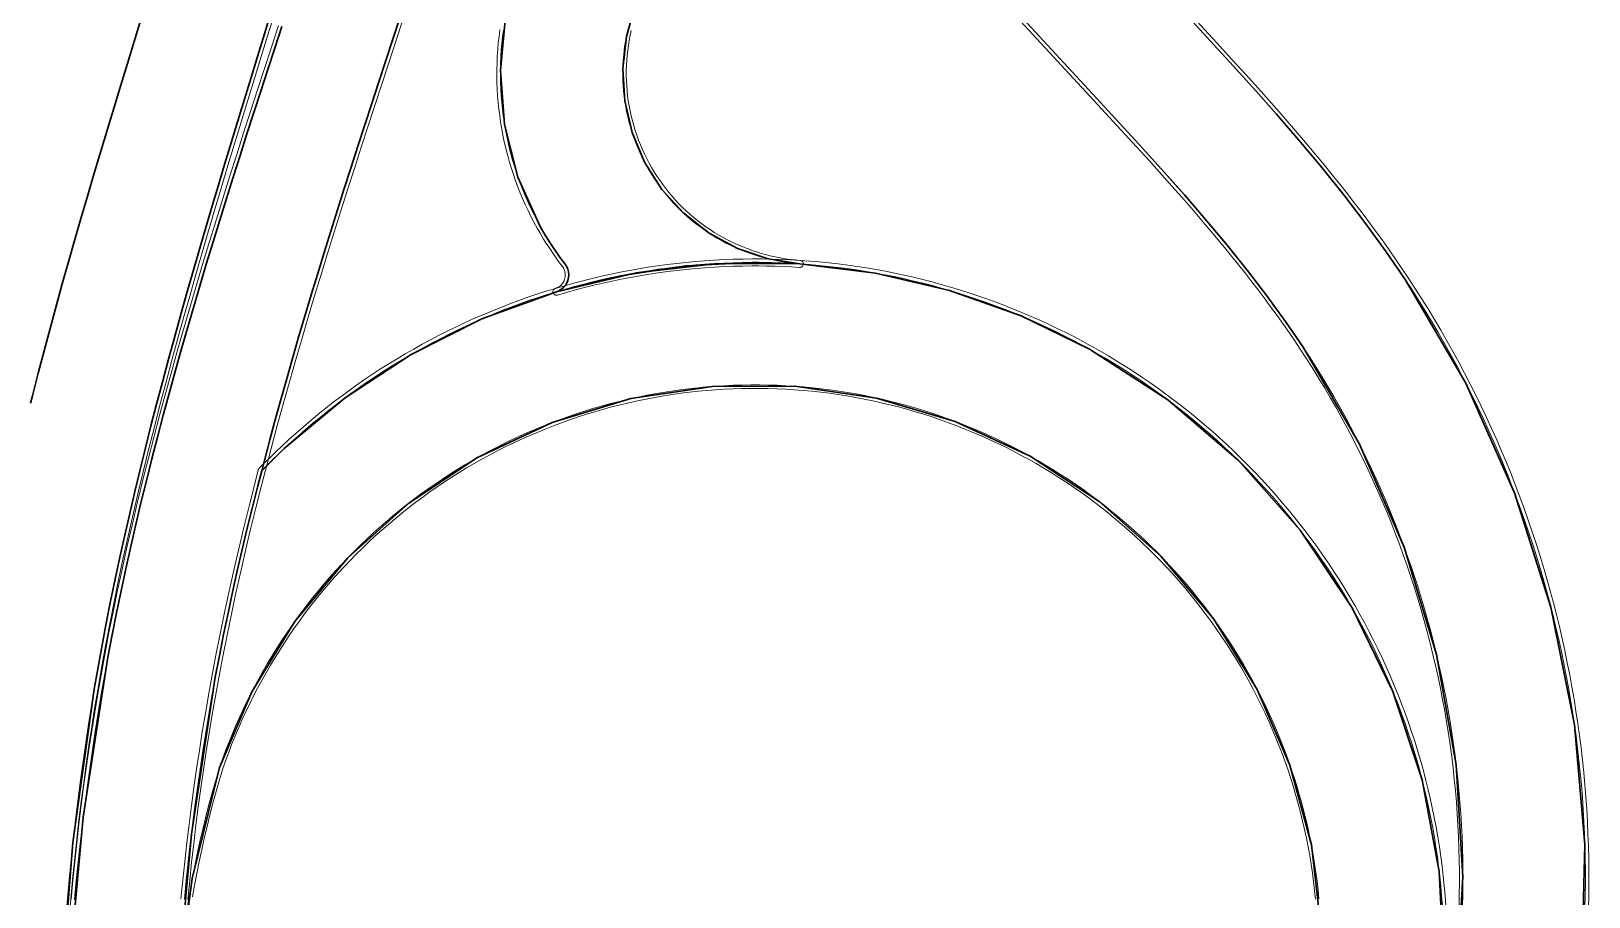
# Model space of a CAD drawing. Header units: metres. Extents: x 105145 to 106173, y 111785 to 118130.
# Drawn here: x 105356.7 to 105445.8, y 112882.6 to 112932.1 of the extents above; entities that cross this region are included whole.
import ezdxf

# ---------------------------------------------------------------- set-up
doc = ezdxf.new("R2010")
doc.units = ezdxf.units.M
for name, color, linetype, lineweight in [('10-PAV-CALZADA-BRT', 12, 'CONTINUOUS', 30), ('10-PAV-CALZADA-MIXTA', 8, 'CONTINUOUS', 30), ('10-PAV-SARDINEL', 252, 'CONTINUOUS', 13)]:
    doc.layers.add(name, color=color, linetype=linetype, lineweight=lineweight)

msp = doc.modelspace()

# ---------------------------------------------------------------- linework, layer by layer
at = {"layer": '10-PAV-CALZADA-BRT'}
for points in [[(105356.6661, 112910.8095), (105356.7725, 112911.2307), (105357.1033, 112912.5129), (105357.4403, 112913.7925), (105357.7829, 112915.0697), (105358.1309, 112916.3443), (105358.4837, 112917.6167), (105358.8413, 112918.8867), (105359.2031, 112920.1545), (105359.5689, 112921.4203), (105359.9381, 112922.6839), (105360.3105, 112923.9457), (105360.6859, 112925.2055), (105361.0637, 112926.4637), (105361.4435, 112927.7203), (105361.8253, 112928.9751), (105362.2085, 112930.2287), (105362.5923, 112931.4795), (105362.9775, 112932.7309)], [(105370.4371, 112933.1659), (105370.0521, 112931.9185), (105369.6677, 112930.6719), (105369.2843, 112929.4261), (105368.9015, 112928.1789), (105368.5209, 112926.9337), (105368.1423, 112925.6887), (105367.7661, 112924.4443), (105367.3923, 112923.1999), (105367.0217, 112921.9555), (105366.6545, 112920.7113), (105366.2909, 112919.4669), (105365.9313, 112918.2225), (105365.5759, 112916.9777), (105365.2255, 112915.7325), (105364.8799, 112914.4871), (105364.5399, 112913.2411), (105364.2055, 112911.9945), (105363.8771, 112910.7473), (105363.5551, 112909.4995), (105363.2399, 112908.2509), (105362.9317, 112907.0017), (105362.6311, 112905.7515), (105362.3381, 112904.5005), (105362.0533, 112903.2485), (105361.7767, 112901.9957), (105361.5093, 112900.7419), (105361.2507, 112899.4873), (105361.0017, 112898.2317), (105360.7625, 112896.9751), (105360.5335, 112895.7177), (105360.3137, 112894.4519), (105359.0955, 112885.6962), (105358.3943, 112876.884)]]:
    msp.add_lwpolyline(points, dxfattribs=at)
at = {"layer": '10-PAV-CALZADA-MIXTA'}
for points in [[(105438.2026, 112877.3328), (105438.5667, 112883.7325), (105438.1836, 112890.1311), (105437.0587, 112896.4417), (105435.2072, 112902.5786), (105432.6542, 112908.4583), (105429.4345, 112914.0011), (105428.4667, 112915.4169), (105427.3621, 112916.9363), (105426.3035, 112918.3161), (105425.0853, 112919.8317), (105423.9651, 112921.1715), (105422.6393, 112922.7059), (105421.5099, 112923.9799), (105420.0599, 112925.5835), (105419.1797, 112926.5447), (105417.3825, 112928.4941), (105409.4505, 112937.0799)], [(105391.2426, 112933.529), (105390.7357, 112931.7549), (105390.5347, 112929.9208), (105390.6454, 112928.0791), (105391.0648, 112926.2823), (105391.7807, 112924.5818), (105392.7728, 112923.0261), (105394.0126, 112921.6597), (105395.4649, 112920.5216), (105397.0881, 112919.6443), (105398.8358, 112919.0529), (105400.6582, 112918.7643), (105398.2864, 112918.8472), (105397.9204, 112918.8472), (105394.1437, 112918.6487), (105390.4035, 112918.0889), (105386.7343, 112917.1727), (105386.8841, 112917.2314), (105387.0226, 112917.3133), (105387.1462, 112917.4164), (105387.2516, 112917.538), (105387.3361, 112917.6749), (105387.3976, 112917.8236), (105387.4345, 112917.9802), (105387.4457, 112918.1408), (105387.4311, 112918.301), (105387.3909, 112918.4568), (105387.3263, 112918.6042), (105387.2389, 112918.7393), (105386.9191, 112919.1689), (105386.9191, 112919.1689), (105386.3678, 112919.9786), (105386.3645, 112919.9838), (105386.1738, 112920.2897), (105386.1005, 112920.4086), (105385.811, 112920.9073), (105384.5395, 112923.7283), (105383.7723, 112926.726), (105383.5323, 112929.8109), (105383.8267, 112932.8912)], [(105422.5241, 112933.2443), (105424.3315, 112931.2837), (105425.2321, 112930.3005), (105426.7225, 112928.6521), (105427.9019, 112927.3219), (105429.2965, 112925.7075), (105430.4939, 112924.2755), (105431.8065, 112922.6425), (105432.9659, 112921.1313), (105434.1855, 112919.4537), (105435.2723, 112917.8639), (105438.7352, 112911.9429), (105441.5228, 112905.6756), (105443.6011, 112899.1388), (105444.9446, 112892.4123), (105445.5368, 112885.5787), (105445.3705, 112878.7214)], [(105358.8466, 112877.9135), (105359.6854, 112887.1328), (105361.0913, 112896.2829), (105361.3319, 112897.5505), (105361.5831, 112898.8161), (105361.8445, 112900.0797), (105362.1155, 112901.3413), (105362.3961, 112902.6007), (105362.6859, 112903.8581), (105362.9843, 112905.1133), (105363.2909, 112906.3667), (105363.6057, 112907.6181), (105363.9281, 112908.8675), (105364.2577, 112910.1149), (105364.5943, 112911.3607), (105364.9373, 112912.6045), (105365.2867, 112913.8467), (105365.6419, 112915.0871), (105366.0025, 112916.3259), (105366.3683, 112917.5633), (105366.7391, 112918.7993), (105367.1141, 112920.0339), (105367.4933, 112921.2673), (105367.8763, 112922.4995), (105368.2627, 112923.7305), (105368.6521, 112924.9607), (105369.0443, 112926.1899), (105369.4389, 112927.4185), (105369.8355, 112928.6463), (105370.2339, 112929.8735), (105370.6335, 112931.1005), (105371.0343, 112932.3271)], [(105377.7767, 112932.8337), (105377.3755, 112931.6091), (105376.9753, 112930.3861), (105376.5761, 112929.1645), (105376.1775, 112927.9409), (105375.7817, 112926.7211), (105375.3879, 112925.5023), (105374.9969, 112924.2845), (105374.6085, 112923.0677), (105374.2235, 112921.8515), (105373.8421, 112920.6361), (105373.4645, 112919.4213), (105373.0911, 112918.2071), (105372.7225, 112916.9933), (105372.3585, 112915.7797), (105371.9997, 112914.5665), (105371.6465, 112913.3533), (105371.2993, 112912.1403), (105370.9581, 112910.9275), (105370.6235, 112909.7145), (105370.3495, 112908.7003), (105369.8857, 112906.9409), (105369.6623, 112906.0751), (105369.3571, 112904.8617), (105369.0599, 112903.6479), (105368.7715, 112902.4339), (105368.4917, 112901.2195), (105368.2211, 112900.0049), (105367.9601, 112898.7901), (105367.7087, 112897.5749), (105367.4675, 112896.3595), (105367.2343, 112895.1305), (105365.8644, 112886.1686), (105365.0621, 112877.1381)], [(105430.4453, 112880.8673), (105429.8994, 112885.5511), (105428.6788, 112890.1059), (105426.8095, 112894.435), (105424.331, 112898.4467), (105421.2961, 112902.0557), (105417.769, 112905.1855), (105413.8247, 112907.7697), (105413.8173, 112907.7739), (105409.5445, 112909.7557), (105405.0294, 112911.0965), (105400.3675, 112911.7679), (105395.6576, 112911.7558), (105390.9992, 112911.0603), (105386.4911, 112909.6962), (105382.2286, 112907.6923), (105378.302, 112905.0911), (105374.7945, 112901.9477), (105371.7802, 112898.3286), (105369.323, 112894.3104), (105367.4749, 112889.9781), (105365.918, 112883.624), (105365.0621, 112877.1381), (105365.8644, 112886.1686), (105367.2343, 112895.1305), (105367.4675, 112896.3595), (105367.7087, 112897.5749), (105367.9601, 112898.7901), (105368.2211, 112900.0049), (105368.4917, 112901.2195), (105368.7715, 112902.4339), (105369.0599, 112903.6479), (105369.3571, 112904.8617), (105369.6623, 112906.0751), (105369.8857, 112906.9409), (105371.1742, 112908.2049), (105374.6501, 112911.1055), (105378.4361, 112913.5879), (105382.482, 112915.6192), (105386.7343, 112917.1727), (105391.3011, 112918.2569), (105395.9645, 112918.79), (105400.6582, 112918.7643), (105404.9749, 112918.2421), (105409.2077, 112917.2471), (105413.3049, 112915.7915), (105417.2167, 112913.8929), (105417.2243, 112913.8887), (105421.6946, 112910.9931), (105425.7331, 112907.5206), (105429.266, 112903.5348), (105432.2287, 112899.1087), (105434.5668, 112894.3232), (105436.2377, 112889.266), (105437.2107, 112884.0294), (105437.468, 112878.7095)]]:
    msp.add_lwpolyline(points, dxfattribs=at)
at = {"layer": '10-PAV-SARDINEL'}
for points in [[(105438.3436, 112882.0587), (105438.3588, 112882.7179), (105438.3661, 112883.3772), (105438.3654, 112884.0365), (105438.3567, 112884.6958), (105438.3402, 112885.3551), (105438.3158, 112886.0134), (105438.2834, 112886.6723), (105438.243, 112887.3304), (105438.1947, 112887.9887), (105438.1387, 112888.6448), (105438.0746, 112889.301), (105438.0027, 112889.9566), (105437.923, 112890.6103), (105437.8352, 112891.2644), (105437.7397, 112891.9169), (105437.6364, 112892.5679), (105437.5252, 112893.2178), (105437.4061, 112893.8663), (105437.2791, 112894.5145), (105437.1448, 112895.1587), (105437.0024, 112895.8025), (105436.8524, 112896.4445), (105436.6945, 112897.0849), (105436.5291, 112897.7229), (105436.3559, 112898.359), (105436.1751, 112898.9934), (105435.9868, 112899.6249), (105435.7908, 112900.2545), (105435.5873, 112900.8816), (105435.376, 112901.5068), (105435.1576, 112902.1283), (105434.9316, 112902.7476), (105434.6981, 112903.3642), (105434.4572, 112903.9782), (105434.2092, 112904.5881), (105433.9529, 112905.1977), (105433.6904, 112905.8014), (105433.4205, 112906.4023), (105433.1431, 112907.0008), (105432.8584, 112907.5958), (105432.5669, 112908.1869), (105432.268, 112908.7749), (105431.9629, 112909.3577), (105431.6496, 112909.9392), (105431.3297, 112910.516), (105431.0036, 112911.0875), (105430.6696, 112911.6572), (105430.3292, 112912.2218), (105429.9819, 112912.7826), (105429.6278, 112913.3393), (105429.2677, 112913.8908), (105428.951, 112914.3643), (105428.6295, 112914.8345), (105428.3033, 112915.3016), (105427.941, 112915.81), (105427.5738, 112916.3149), (105427.202, 112916.8165), (105426.8537, 112917.2779), (105426.5018, 112917.7366), (105426.1463, 112918.1925), (105425.7448, 112918.6995), (105425.3396, 112919.2036), (105424.9308, 112919.7047), (105424.3747, 112920.3758), (105423.8131, 112921.0416), (105423.1538, 112921.8105), (105422.4889, 112922.5741), (105421.9267, 112923.2117), (105421.361, 112923.8465), (105420.6383, 112924.6491), (105419.9121, 112925.4487), (105419.0325, 112926.4094), (105417.2356, 112928.3585), (105409.3036, 112936.9442)], [(105409.4505, 112937.0799), (105417.3825, 112928.4941), (105419.1797, 112926.5447), (105420.0599, 112925.5835), (105420.7866, 112924.7833), (105421.5099, 112923.9799), (105422.0763, 112923.3444), (105422.6393, 112922.7059), (105423.3051, 112921.9412), (105423.9651, 112921.1715), (105424.5281, 112920.504), (105425.0853, 112919.8317), (105425.495, 112919.3294), (105425.9011, 112918.8242), (105426.3035, 112918.3161), (105426.66, 112917.859), (105427.0129, 112917.399), (105427.3621, 112916.9363), (105427.735, 112916.4333), (105428.1032, 112915.9268), (105428.4667, 112915.4169), (105428.794, 112914.9482), (105429.1166, 112914.4763), (105429.4345, 112914.0011), (105429.7963, 112913.4471), (105430.1515, 112912.8887), (105430.4999, 112912.3261), (105430.8415, 112911.7594), (105431.1762, 112911.1886), (105431.5041, 112910.6138), (105431.825, 112910.0351), (105432.139, 112909.4526), (105432.4459, 112908.8663), (105432.7457, 112908.2764), (105433.0384, 112907.683), (105433.324, 112907.086), (105433.6023, 112906.4857), (105433.8735, 112905.882), (105434.1373, 112905.2752), (105434.3938, 112904.6652), (105434.6429, 112904.0522), (105434.8847, 112903.4362), (105435.119, 112902.8173), (105435.3459, 112902.1957), (105435.5653, 112901.5714), (105435.7771, 112900.9445), (105435.9814, 112900.3151), (105436.1781, 112899.6833), (105436.3672, 112899.0491), (105436.5486, 112898.4128), (105436.7224, 112897.7743), (105436.8885, 112897.1337), (105437.0468, 112896.4912), (105437.1974, 112895.8468), (105437.3403, 112895.2007), (105437.4754, 112894.5529), (105437.6026, 112893.9036), (105437.7221, 112893.2527), (105437.8337, 112892.6004), (105437.9374, 112891.9469), (105438.0333, 112891.2922), (105438.1213, 112890.6363), (105438.2014, 112889.9794), (105438.2736, 112889.3217), (105438.3379, 112888.6631), (105438.3942, 112888.0037), (105438.4426, 112887.3438), (105438.4831, 112886.6833), (105438.5156, 112886.0224), (105438.5401, 112885.3611), (105438.5567, 112884.6996), (105438.5654, 112884.0379), (105438.566, 112883.3762), (105438.5588, 112882.7145), (105438.5435, 112882.0529)], [(105445.5437, 112881.9587), (105445.5589, 112882.661), (105445.5661, 112883.3634), (105445.5654, 112884.0659), (105445.5567, 112884.7683), (105445.5401, 112885.4706), (105445.5155, 112886.1727), (105445.4829, 112886.8744), (105445.4424, 112887.5757), (105445.394, 112888.2766), (105445.3376, 112888.9768), (105445.2733, 112889.6763), (105445.2011, 112890.3751), (105445.1209, 112891.073), (105445.0329, 112891.7699), (105444.9369, 112892.4658), (105444.8331, 112893.1606), (105444.7214, 112893.8542), (105444.6019, 112894.5464), (105444.4745, 112895.2372), (105444.3394, 112895.9266), (105444.1964, 112896.6144), (105444.0456, 112897.3005), (105443.8871, 112897.9849), (105443.7208, 112898.6674), (105443.5468, 112899.348), (105443.3651, 112900.0266), (105443.1757, 112900.703), (105442.9787, 112901.3773), (105442.774, 112902.0493), (105442.5617, 112902.719), (105442.3419, 112903.3862), (105442.1145, 112904.0509), (105441.8796, 112904.7129), (105441.6372, 112905.3723), (105441.3874, 112906.0288), (105441.1301, 112906.6825), (105440.8655, 112907.3332), (105440.5935, 112907.9809), (105440.3142, 112908.6255), (105440.0275, 112909.2668), (105439.7337, 112909.9049), (105439.4326, 112910.5396), (105439.1244, 112911.1708), (105438.809, 112911.7986), (105438.4865, 112912.4227), (105438.157, 112913.0431), (105437.8205, 112913.6597), (105437.477, 112914.2725), (105437.1266, 112914.8813), (105436.7693, 112915.4862), (105436.4052, 112916.0869), (105436.0343, 112916.6835), (105435.6566, 112917.2759), (105435.2723, 112917.8639), (105434.9154, 112918.3975), (105434.5531, 112918.9274), (105434.1855, 112919.4537), (105433.7842, 112920.0167), (105433.3776, 112920.5759), (105432.9659, 112921.1313), (105432.5834, 112921.6381), (105432.1969, 112922.1418), (105431.8065, 112922.6425), (105431.3729, 112923.19), (105430.9353, 112923.7343), (105430.4939, 112924.2755), (105430.0975, 112924.7551), (105429.6984, 112925.2325), (105429.2965, 112925.7075), (105428.8343, 112926.248), (105428.3695, 112926.7861), (105427.9019, 112927.3219), (105427.314, 112927.9886), (105426.7225, 112928.6521), (105425.9791, 112929.4779), (105425.2321, 112930.3005), (105424.3315, 112931.2837), (105422.5241, 112933.2443)], [(105422.6711, 112933.38), (105424.4788, 112931.4191), (105425.3799, 112930.4353), (105426.1274, 112929.6121), (105426.8715, 112928.7856), (105427.4637, 112928.1213), (105428.0523, 112927.4538), (105428.5205, 112926.9172), (105428.986, 112926.3783), (105429.4489, 112925.8371), (105429.8515, 112925.3611), (105430.2513, 112924.883), (105430.6485, 112924.4024), (105431.0908, 112923.8602), (105431.5293, 112923.3147), (105431.9638, 112922.7661), (105432.3551, 112922.2642), (105432.7426, 112921.7592), (105433.1261, 112921.2511), (105433.5389, 112920.6943), (105433.9465, 112920.1336), (105434.349, 112919.569), (105434.7176, 112919.0411), (105435.0811, 112918.5095), (105435.4391, 112917.9742), (105435.8247, 112917.3844), (105436.2035, 112916.7901), (105436.5756, 112916.1916), (105436.9409, 112915.5889), (105437.2995, 112914.9818), (105437.6509, 112914.3713), (105437.9955, 112913.7565), (105438.3331, 112913.1379), (105438.6637, 112912.5155), (105438.9872, 112911.8894), (105439.3036, 112911.2596), (105439.6128, 112910.6264), (105439.9149, 112909.9896), (105440.2097, 112909.3495), (105440.4972, 112908.7061), (105440.7775, 112908.0594), (105441.0504, 112907.4097), (105441.3158, 112906.7568), (105441.5739, 112906.101), (105441.8246, 112905.4424), (105442.0677, 112904.781), (105442.3034, 112904.1167), (105442.5315, 112903.4499), (105442.7521, 112902.7805), (105442.965, 112902.1087), (105443.1703, 112901.4345), (105443.368, 112900.758), (105443.558, 112900.0794), (105443.7403, 112899.3986), (105443.9148, 112898.7158), (105444.0817, 112898.0311), (105444.2407, 112897.3445), (105444.392, 112896.6562), (105444.5354, 112895.9662), (105444.671, 112895.2746), (105444.7988, 112894.5814), (105444.9187, 112893.8871), (105445.0308, 112893.1913), (105445.1349, 112892.4943), (105445.2312, 112891.7961), (105445.3195, 112891.0969), (105445.3999, 112890.3968), (105445.4724, 112889.6958), (105445.5369, 112888.994), (105445.5935, 112888.2915), (105445.6421, 112887.5884), (105445.6827, 112886.8849), (105445.7154, 112886.1809), (105445.74, 112885.4765), (105445.7567, 112884.772), (105445.7654, 112884.0673), (105445.7661, 112883.3628), (105445.7589, 112882.6578), (105445.7437, 112881.9532)], [(105358.7061, 112881.6177), (105358.7978, 112882.692), (105358.8972, 112883.7656), (105359.0043, 112884.8385), (105359.1191, 112885.9105), (105359.2416, 112886.9818), (105359.3717, 112888.0521), (105359.5096, 112889.1215), (105359.6551, 112890.1898), (105359.8083, 112891.2571), (105359.9691, 112892.3232), (105360.1376, 112893.3882), (105360.3137, 112894.4519), (105360.5335, 112895.7177), (105360.7625, 112896.9751), (105361.0017, 112898.2317), (105361.2507, 112899.4873), (105361.5093, 112900.7419), (105361.7767, 112901.9957), (105362.0533, 112903.2485), (105362.3381, 112904.5005), (105362.6311, 112905.7515), (105362.9317, 112907.0017), (105363.2399, 112908.2509), (105363.5551, 112909.4995), (105363.8771, 112910.7473), (105364.2055, 112911.9945), (105364.5399, 112913.2411), (105364.8799, 112914.4871), (105365.2255, 112915.7325), (105365.5759, 112916.9777), (105365.9313, 112918.2225), (105366.2909, 112919.4669), (105366.6545, 112920.7113), (105367.0217, 112921.9555), (105367.3923, 112923.1999), (105367.7661, 112924.4443), (105368.1423, 112925.6887), (105368.5209, 112926.9337), (105368.9015, 112928.1789), (105369.2843, 112929.4261), (105369.6677, 112930.6719), (105370.0521, 112931.9185), (105370.4371, 112933.1659)], [(105370.6282, 112933.1069), (105370.2432, 112931.8596), (105369.8589, 112930.6131), (105369.4755, 112929.3674), (105369.0928, 112928.1203), (105368.7122, 112926.8754), (105368.3337, 112925.6307), (105367.9576, 112924.3866), (105367.5839, 112923.1426), (105367.2135, 112921.8987), (105366.8464, 112920.655), (105366.483, 112919.4111), (105366.1235, 112918.1673), (105365.7683, 112916.9232), (105365.4181, 112915.6787), (105365.0727, 112914.4341), (105364.733, 112913.1889), (105364.3988, 112911.9432), (105364.0707, 112910.6969), (105363.7489, 112909.45), (105363.434, 112908.2025), (105363.1261, 112906.9544), (105362.8257, 112905.7053), (105362.533, 112904.4555), (105362.2485, 112903.2048), (105361.972, 112901.9528), (105361.7051, 112900.7009), (105361.4467, 112899.4472), (105361.1981, 112898.1936), (105360.9592, 112896.9387), (105360.7305, 112895.6827), (105360.5109, 112894.4185), (105360.335, 112893.3562), (105360.1668, 112892.2927), (105360.0062, 112891.228), (105359.8533, 112890.1627), (105359.7079, 112889.0952), (105359.5702, 112888.0273), (105359.4402, 112886.9584), (105359.3179, 112885.8885), (105359.2033, 112884.8179), (105359.0963, 112883.7465), (105358.997, 112882.6743), (105358.9055, 112881.6014)], [(105358.986, 112882.4404), (105359.0868, 112883.5137), (105359.1952, 112884.5863), (105359.3114, 112885.6581), (105359.4352, 112886.729), (105359.5667, 112887.799), (105359.7059, 112888.868), (105359.8528, 112889.936), (105360.0073, 112891.0029), (105360.1695, 112892.0687), (105360.3394, 112893.1333), (105360.5169, 112894.1966), (105360.7019, 112895.2586), (105360.8947, 112896.3195), (105361.1356, 112897.5886), (105361.3871, 112898.8558), (105361.6488, 112900.121), (105361.9202, 112901.3841), (105362.2011, 112902.6449), (105362.4912, 112903.9037), (105362.7899, 112905.1602), (105363.0968, 112906.4149), (105363.4119, 112907.6675), (105363.7346, 112908.9181), (105364.0645, 112910.1666), (105364.4014, 112911.4134), (105364.7447, 112912.6582), (105365.0943, 112913.9014), (105365.4498, 112915.1426), (105365.8106, 112916.3822), (105366.1766, 112917.6204), (105366.5476, 112918.8571), (105366.9228, 112920.0924), (105367.3022, 112921.3264), (105367.6854, 112922.5592), (105368.072, 112923.7907), (105368.4615, 112925.0213), (105368.8539, 112926.2509), (105369.2486, 112927.4799), (105369.6453, 112928.708), (105370.0437, 112929.9354), (105370.4434, 112931.1625), (105370.8442, 112932.3893)], [(105371.0343, 112932.3271), (105370.6335, 112931.1005), (105370.2339, 112929.8735), (105369.8355, 112928.6463), (105369.4389, 112927.4185), (105369.0443, 112926.1899), (105368.6521, 112924.9607), (105368.2627, 112923.7305), (105367.8763, 112922.4995), (105367.4933, 112921.2673), (105367.1141, 112920.0339), (105366.7391, 112918.7993), (105366.3683, 112917.5633), (105366.0025, 112916.3259), (105365.6419, 112915.0871), (105365.2867, 112913.8467), (105364.9373, 112912.6045), (105364.5943, 112911.3607), (105364.2577, 112910.1149), (105363.9281, 112908.8675), (105363.6057, 112907.6181), (105363.2909, 112906.3667), (105362.9843, 112905.1133), (105362.6859, 112903.8581), (105362.3961, 112902.6007), (105362.1155, 112901.3413), (105361.8445, 112900.0797), (105361.5831, 112898.8161), (105361.3319, 112897.5505), (105361.0913, 112896.2829), (105360.8988, 112895.2236), (105360.714, 112894.163), (105360.5368, 112893.1011), (105360.3671, 112892.0379), (105360.2052, 112890.9735), (105360.0508, 112889.908), (105359.9042, 112888.8415), (105359.7651, 112887.7739), (105359.6338, 112886.7053), (105359.5101, 112885.6358), (105359.3941, 112884.5655), (105359.2858, 112883.4943), (105359.1852, 112882.4224)], [(105365.465, 112882.4564), (105365.5693, 112883.5181), (105365.6814, 112884.5789), (105365.8014, 112885.6389), (105365.9293, 112886.698), (105366.065, 112887.7561), (105366.2086, 112888.8131), (105366.36, 112889.8691), (105366.5192, 112890.9239), (105366.6863, 112891.9775), (105366.8611, 112893.0299), (105367.0438, 112894.0809), (105367.2343, 112895.1305), (105367.4675, 112896.3595), (105367.7087, 112897.5749), (105367.9601, 112898.7901), (105368.2211, 112900.0049), (105368.4917, 112901.2195), (105368.7715, 112902.4339), (105369.0599, 112903.6479), (105369.3571, 112904.8617), (105369.6623, 112906.0751), (105369.8857, 112906.9409), (105370.1142, 112907.8215), (105370.3495, 112908.7003), (105370.6235, 112909.7145), (105370.9581, 112910.9275), (105371.2993, 112912.1403), (105371.6465, 112913.3533), (105371.9997, 112914.5665), (105372.3585, 112915.7797), (105372.7225, 112916.9933), (105373.0911, 112918.2071), (105373.4645, 112919.4213), (105373.8421, 112920.6361), (105374.2235, 112921.8515), (105374.6085, 112923.0677), (105374.9969, 112924.2845), (105375.3879, 112925.5023), (105375.7817, 112926.7211), (105376.1775, 112927.9409), (105376.5761, 112929.1645), (105376.9753, 112930.3861), (105377.3755, 112931.6091), (105377.7767, 112932.8337)], [(105377.9668, 112932.7714), (105377.5656, 112931.5469), (105377.1654, 112930.324), (105376.7663, 112929.1025), (105376.3677, 112927.8791), (105375.972, 112926.6595), (105375.5783, 112925.441), (105375.1874, 112924.2236), (105374.7991, 112923.0071), (105374.4143, 112921.7914), (105374.033, 112920.5765), (105373.6556, 112919.3622), (105373.2824, 112918.1487), (105372.914, 112916.9355), (105372.5502, 112915.7226), (105372.1916, 112914.5102), (105371.8387, 112913.2979), (105371.4917, 112912.0857), (105371.1508, 112910.8738), (105370.8165, 112909.6618), (105370.5427, 112908.6484), (105370.3077, 112907.7711), (105370.0794, 112906.8908), (105369.8562, 112906.0257), (105369.5513, 112904.8138), (105369.2544, 112903.601), (105368.9661, 112902.3878), (105368.6868, 112901.1753), (105368.4165, 112899.9622), (105368.1558, 112898.7489), (105367.9048, 112897.5352), (105367.6639, 112896.3214), (105367.431, 112895.0944), (105367.2408, 112894.0459), (105367.0583, 112892.9964), (105366.8837, 112891.9455), (105366.7169, 112890.8934), (105366.5578, 112889.84), (105366.4067, 112888.7861), (105366.2633, 112887.7299), (105366.1278, 112886.6733), (105366.0001, 112885.6157), (105365.8803, 112884.5572), (105365.7683, 112883.4978), (105365.6642, 112882.4376)], [(105391.0165, 112932.1087), (105390.9544, 112931.8276), (105390.8998, 112931.5449), (105390.8526, 112931.2601), (105390.8518, 112931.2547), (105390.8129, 112930.972), (105390.7809, 112930.6818), (105390.7571, 112930.3948), (105390.7409, 112930.1037), (105390.7327, 112929.8179), (105390.7326, 112929.8125), (105390.7322, 112929.5243), (105390.7395, 112929.2364), (105390.7546, 112928.9489), (105390.7777, 112928.6578), (105390.8088, 112928.3679), (105390.847, 112928.083), (105390.8938, 112927.7946), (105390.9468, 112927.5152), (105390.9479, 112927.5099), (105391.0088, 112927.2306), (105391.0787, 112926.9468), (105391.1551, 112926.6693), (105391.2403, 112926.3896), (105391.3316, 112926.1167), (105391.4302, 112925.8464), (105391.5365, 112925.5776), (105391.6508, 112925.31), (105391.7715, 112925.0473), (105391.9008, 112924.7849), (105392.0356, 112924.5291), (105392.178, 112924.2757), (105392.3265, 112924.0274), (105392.48, 112923.7858), (105392.6411, 112923.5467), (105392.6442, 112923.5423), (105392.8117, 112923.3078), (105392.9848, 112923.0786), (105393.1672, 112922.8502), (105393.3536, 112922.6294), (105393.5446, 112922.4151), (105393.7448, 112922.2023), (105393.9488, 112921.9971), (105394.1584, 112921.7973), (105394.3713, 112921.6049), (105394.5952, 112921.4134), (105394.8202, 112921.2314), (105395.05, 112921.0555), (105395.2827, 112920.8871), (105395.5216, 112920.7237), (105395.7648, 112920.5671), (105396.0149, 112920.4153), (105396.2633, 112920.2736), (105396.5196, 112920.1364), (105396.7781, 112920.0069), (105397.0417, 112919.8837), (105397.3068, 112919.7683), (105397.578, 112919.659), (105397.8445, 112919.5599), (105397.8496, 112919.5581), (105398.1186, 112919.4662), (105398.1237, 112919.4645), (105398.3957, 112919.3797), (105398.677, 112919.3003), (105398.9552, 112919.2298), (105399.2403, 112919.1657), (105399.5228, 112919.1101), (105399.8108, 112919.0615), (105400.0936, 112919.0217), (105400.099, 112919.021), (105400.3855, 112918.9885), (105400.67, 112918.9641), (105400.6754, 112918.9636), (105400.7095, 112918.9577), (105400.742, 112918.9459), (105400.772, 112918.9288), (105400.7986, 112918.9067), (105400.821, 112918.8804), (105400.8386, 112918.8507), (105400.8508, 112918.8183), (105400.8572, 112918.7844), (105400.8577, 112918.7498), (105400.8522, 112918.7157), (105400.8409, 112918.683), (105400.8242, 112918.6527), (105400.8025, 112918.6258), (105400.7765, 112918.603), (105400.747, 112918.5851), (105400.7148, 112918.5724), (105400.681, 112918.5656), (105400.6464, 112918.5646), (105400.641, 112918.565), (105400.1737, 112918.5926), (105399.702, 112918.6147), (105399.2299, 112918.6313), (105398.7577, 112918.6421), (105398.2853, 112918.6472), (105397.9227, 112918.6472), (105397.3836, 112918.6411), (105396.8451, 112918.6276), (105396.3087, 112918.6068), (105395.772, 112918.5786), (105395.2356, 112918.543), (105394.6994, 112918.5), (105394.1625, 112918.4496), (105393.6298, 112918.3922), (105393.0954, 112918.3271), (105392.5615, 112918.2546), (105392.0307, 112918.1752), (105391.5003, 112918.0884), (105390.9706, 112917.9941), (105390.4429, 112917.8927), (105389.916, 112917.7841), (105389.3908, 112917.6681), (105388.8677, 112917.5451), (105388.3457, 112917.4148), (105387.8258, 112917.2773), (105387.3079, 112917.1328), (105386.8005, 112916.9838), (105386.7907, 112916.9808), (105386.7572, 112916.974), (105386.7229, 112916.973), (105386.6891, 112916.9779), (105386.6565, 112916.9885), (105386.6262, 112917.0045), (105386.5991, 112917.0254), (105386.576, 112917.0506), (105386.5575, 112917.0794), (105386.5441, 112917.1109), (105386.5364, 112917.1442), (105386.5344, 112917.1784), (105386.5383, 112917.2124), (105386.548, 112917.2453), (105386.5631, 112917.276), (105386.5832, 112917.3037), (105386.6077, 112917.3275), (105386.636, 112917.3469), (105386.6671, 112917.3611), (105386.6779, 112917.3648), (105386.7427, 112917.3876), (105386.8066, 112917.4164), (105386.8679, 112917.4509), (105386.926, 112917.4906), (105386.9805, 112917.5354), (105387.0302, 112917.5841), (105387.0763, 112917.6382), (105387.1169, 112917.6951), (105387.1525, 112917.7557), (105387.1828, 112917.8195), (105387.207, 112917.8847), (105387.2257, 112917.9527), (105387.2382, 112918.0216), (105387.2446, 112918.0913), (105387.245, 112918.1621), (105387.239, 112918.2327), (105387.2272, 112918.3006), (105387.2092, 112918.3687), (105387.185, 112918.4354), (105387.1555, 112918.4989), (105387.12, 112918.5604), (105387.0771, 112918.6218), (105386.917, 112918.8335), (105386.7658, 112919.0402), (105386.7579, 112919.0508), (105386.7539, 112919.0564), (105386.7457, 112919.0688), (105386.2025, 112919.866), (105386.1989, 112919.8714), (105386.1952, 112919.8773), (105386.0039, 112920.1843), (105385.9293, 112920.3052), (105385.7807, 112920.5565), (105385.6363, 112920.8099), (105385.4551, 112921.1421), (105385.2807, 112921.4783), (105385.1134, 112921.818), (105384.9532, 112922.1611), (105384.8002, 112922.5075), (105384.6545, 112922.857), (105384.5162, 112923.2095), (105384.3858, 112923.5632), (105384.3845, 112923.5668), (105384.2617, 112923.9228), (105384.1457, 112924.2832), (105384.0372, 112924.646), (105383.9364, 112925.0111), (105383.8432, 112925.3781), (105383.7577, 112925.747), (105383.6799, 112926.1176), (105383.6099, 112926.4898), (105383.5477, 112926.8633), (105383.4933, 112927.238), (105383.4468, 112927.6138), (105383.4081, 112927.9905), (105383.3773, 112928.3679), (105383.3544, 112928.7459), (105383.3394, 112929.1243), (105383.3323, 112929.5008), (105383.3322, 112929.5048), (105383.3331, 112929.8816), (105383.3418, 112930.2601), (105383.3585, 112930.6385), (105383.3831, 112931.0163), (105383.4155, 112931.3936), (105383.4558, 112931.7702), (105383.504, 112932.1458)], [(105383.7021, 112932.1182), (105383.6544, 112931.7468), (105383.6145, 112931.3744), (105383.5824, 112931.0013), (105383.5582, 112930.6276), (105383.5417, 112930.2534), (105383.5331, 112929.879), (105383.5322, 112929.5045), (105383.5393, 112929.1301), (105383.5541, 112928.7559), (105383.5767, 112928.3821), (105383.6072, 112928.0088), (105383.6455, 112927.6363), (105383.6915, 112927.2647), (105383.7453, 112926.894), (105383.8068, 112926.5246), (105383.8761, 112926.1566), (105383.953, 112925.7901), (105384.0375, 112925.4253), (105384.1297, 112925.0623), (105384.2294, 112924.7013), (105384.3367, 112924.3425), (105384.4514, 112923.986), (105384.5735, 112923.632), (105384.7031, 112923.2806), (105384.8399, 112922.932), (105384.984, 112922.5863), (105385.1353, 112922.2438), (105385.2937, 112921.9044), (105385.4592, 112921.5685), (105385.6316, 112921.236), (105385.811, 112920.9073), (105385.9537, 112920.6568), (105386.1005, 112920.4086), (105386.1738, 112920.2897), (105386.3645, 112919.9838), (105386.3678, 112919.9786), (105386.9191, 112919.1689), (105387.0774, 112918.9529), (105387.2389, 112918.7393), (105387.2893, 112918.6674), (105387.3332, 112918.5913), (105387.3702, 112918.5116), (105387.4001, 112918.429), (105387.4226, 112918.3441), (105387.4376, 112918.2576), (105387.445, 112918.17), (105387.4446, 112918.0822), (105387.4366, 112917.9947), (105387.4209, 112917.9083), (105387.3976, 112917.8236), (105387.367, 112917.7413), (105387.3294, 112917.6619), (105387.2849, 112917.5862), (105387.2339, 112917.5147), (105387.1768, 112917.4479), (105387.1141, 112917.3864), (105387.0463, 112917.3306), (105386.9738, 112917.281), (105386.8972, 112917.2379), (105386.8172, 112917.2017), (105386.8172, 112917.2017), (105386.7343, 112917.1727), (105387.2528, 112917.3251), (105387.7734, 112917.4704), (105388.2959, 112917.6085), (105388.8203, 112917.7394), (105389.3464, 112917.8631), (105389.8742, 112917.9796), (105390.4035, 112918.0889), (105390.9343, 112918.1908), (105391.4664, 112918.2855), (105391.9998, 112918.3728), (105392.5343, 112918.4528), (105393.0699, 112918.5255), (105393.6064, 112918.5908), (105394.1437, 112918.6487), (105394.6818, 112918.6993), (105395.2206, 112918.7425), (105395.7599, 112918.7782), (105396.2996, 112918.8066), (105396.8397, 112918.8275), (105397.38, 112918.8411), (105397.9204, 112918.8472), (105398.2864, 112918.8472), (105398.7611, 112918.8421), (105399.2357, 112918.8312), (105399.7101, 112918.8146), (105400.1843, 112918.7923), (105400.6582, 112918.7643), (105400.3642, 112918.7896), (105400.0711, 112918.8229), (105399.7789, 112918.8641), (105399.488, 112918.9132), (105399.1985, 112918.9701), (105398.9106, 112919.0348), (105398.6246, 112919.1072), (105398.3407, 112919.1874), (105398.059, 112919.2752), (105397.7798, 112919.3706), (105397.5033, 112919.4735), (105397.2297, 112919.5838), (105396.9591, 112919.7015), (105396.6918, 112919.8265), (105396.428, 112919.9586), (105396.1679, 112920.0978), (105395.9116, 112920.244), (105395.6594, 112920.3971), (105395.4114, 112920.5569), (105395.1678, 112920.7234), (105394.9288, 112920.8964), (105394.6945, 112921.0757), (105394.4652, 112921.2614), (105394.241, 112921.4532), (105394.022, 112921.6509), (105393.8085, 112921.8546), (105393.6006, 112922.0639), (105393.3983, 112922.2787), (105393.202, 112922.499), (105393.0117, 112922.7244), (105392.8276, 112922.9549), (105392.6497, 112923.1903), (105392.4783, 112923.4305), (105392.3134, 112923.6752), (105392.1552, 112923.9242), (105392.0038, 112924.1774), (105391.8593, 112924.4347), (105391.7218, 112924.6957), (105391.5914, 112924.9604), (105391.4682, 112925.2284), (105391.3522, 112925.4998), (105391.2437, 112925.7741), (105391.1426, 112926.0513), (105391.049, 112926.3311), (105390.9631, 112926.6134), (105390.8848, 112926.8978), (105390.8142, 112927.1843), (105390.7513, 112927.4726), (105390.6963, 112927.7624), (105390.6492, 112928.0537), (105390.6099, 112928.3461), (105390.5785, 112928.6395), (105390.5551, 112928.9336), (105390.5397, 112929.2282), (105390.5322, 112929.5232), (105390.5326, 112929.8182), (105390.5411, 112930.1132), (105390.5575, 112930.4077), (105390.5819, 112930.7018), (105390.6142, 112930.995), (105390.6544, 112931.2873), (105390.7025, 112931.5784), (105390.7585, 112931.8681), (105390.8222, 112932.1562)], [(105365.266, 112882.4752), (105365.3704, 112883.5384), (105365.4826, 112884.6007), (105365.6028, 112885.6622), (105365.7308, 112886.7227), (105365.8667, 112887.7823), (105366.0105, 112888.8408), (105366.1621, 112889.8983), (105366.3216, 112890.9545), (105366.4889, 112892.0096), (105366.664, 112893.0634), (105366.8469, 112894.1158), (105367.0377, 112895.167), (105367.2712, 112896.3976), (105367.5127, 112897.6146), (105367.7644, 112898.8314), (105368.0258, 112900.0477), (105368.2967, 112901.2637), (105368.5768, 112902.4795), (105368.8655, 112903.6948), (105369.163, 112904.9099), (105369.4685, 112906.1245), (105369.692, 112906.9909), (105369.7002, 112907.0158), (105369.7117, 112907.0394), (105369.7261, 112907.0613), (105369.7432, 112907.0812), (105370.0607, 112907.4036), (105370.3827, 112907.7231), (105370.7083, 112908.0388), (105371.0376, 112908.351), (105371.4428, 112908.7254), (105371.8533, 112909.0942), (105372.2688, 112909.4573), (105372.6893, 112909.8145), (105373.1149, 112910.1659), (105373.5453, 112910.5113), (105373.9805, 112910.8506), (105374.4204, 112911.1838), (105374.8649, 112911.5109), (105375.3139, 112911.8317), (105375.7673, 112912.1463), (105376.225, 112912.4545), (105376.687, 112912.7563), (105377.1532, 112913.0516), (105377.6234, 112913.3404), (105378.098, 112913.6227), (105378.5758, 112913.8981), (105379.0577, 112914.167), (105379.5433, 112914.4291), (105380.0326, 112914.6844), (105380.5253, 112914.9329), (105381.0215, 112915.1744), (105381.5209, 112915.4091), (105382.0236, 112915.6367), (105382.5294, 112915.8574), (105383.0383, 112916.0709), (105383.55, 112916.2773), (105384.0646, 112916.4765), (105384.582, 112916.6686), (105385.102, 112916.8535), (105385.6245, 112917.031), (105386.1494, 112917.2013), (105386.6766, 112917.3642), (105387.1992, 112917.5178), (105387.7238, 112917.6642), (105388.2504, 112917.8033), (105388.7788, 112917.9352), (105389.309, 112918.0598), (105389.8409, 112918.1771), (105390.3744, 112918.287), (105390.9093, 112918.3897), (105391.4451, 112918.4848), (105391.9831, 112918.5727), (105392.5218, 112918.6531), (105393.0615, 112918.7262), (105393.6022, 112918.7918), (105394.1437, 112918.8499), (105394.686, 112918.9005), (105395.229, 112918.9437), (105395.7494, 112918.9774), (105395.7724, 112918.9794), (105395.7842, 112918.9799), (105396.3164, 112919.0077), (105396.8606, 112919.0285), (105397.4051, 112919.0417), (105397.95, 112919.0475), (105398.4944, 112919.0457), (105399.039, 112919.0365), (105399.5834, 112919.0198), (105400.1275, 112918.9956), (105400.6712, 112918.9639), (105401.2164, 112918.9245), (105401.7609, 112918.8777), (105401.7609, 112918.8777), (105402.3048, 112918.8233), (105402.8478, 112918.7614), (105403.3899, 112918.692), (105403.9311, 112918.6151), (105404.4711, 112918.5308), (105405.0098, 112918.4391), (105405.5474, 112918.3399), (105406.0834, 112918.2332), (105406.6179, 112918.1192), (105407.1508, 112917.9978), (105407.682, 112917.8691), (105408.2114, 112917.733), (105408.7388, 112917.5897), (105409.2641, 112917.439), (105409.7874, 112917.2811), (105410.3084, 112917.1161), (105410.8271, 112916.9438), (105411.3434, 112916.7644), (105411.8567, 112916.578), (105412.3682, 112916.3842), (105412.8766, 112916.1836), (105413.3822, 112915.976), (105413.8849, 112915.7614), (105414.3845, 112915.5398), (105414.8811, 112915.3114), (105415.3744, 112915.0762), (105415.8644, 112914.8341), (105416.3511, 112914.5854), (105416.8342, 112914.3299), (105417.313, 112914.0682), (105417.3219, 112914.0633), (105417.8126, 112913.7861), (105418.2994, 112913.5018), (105418.7823, 112913.2106), (105419.261, 112912.9125), (105419.7354, 112912.6076), (105420.2054, 112912.2959), (105420.6709, 112911.9777), (105421.1318, 112911.6528), (105421.5881, 112911.3214), (105422.0396, 112910.9835), (105422.4862, 112910.6392), (105422.9278, 112910.2885), (105423.3647, 112909.9314), (105423.796, 112909.5686), (105424.2222, 112909.1994), (105424.6432, 112908.8242), (105425.0588, 112908.443), (105425.4689, 112908.056), (105425.8735, 112907.6631), (105426.2724, 112907.2645), (105426.6656, 112906.8603), (105427.053, 112906.4505), (105427.4345, 112906.0352), (105427.8101, 112905.6146), (105428.1796, 112905.1886), (105428.5428, 112904.7576), (105428.9002, 112904.321), (105429.2512, 112903.8797), (105429.5959, 112903.4333), (105429.9341, 112902.9821), (105430.2659, 112902.5262), (105430.5912, 112902.0655), (105430.9098, 112901.6002), (105431.2219, 112901.1305), (105431.5272, 112900.6563), (105431.8257, 112900.1779), (105432.1173, 112899.6952), (105432.402, 112899.2085), (105432.6798, 112898.7177), (105432.9505, 112898.2231), (105433.2142, 112897.7246), (105433.4708, 112897.2224), (105433.7201, 112896.7166), (105433.9622, 112896.2073), (105434.1971, 112895.6946), (105434.4246, 112895.1786), (105434.6448, 112894.6594), (105434.8575, 112894.1372), (105435.0627, 112893.612), (105435.2605, 112893.0837), (105435.4507, 112892.553), (105435.6333, 112892.0195), (105435.8083, 112891.4834), (105435.9756, 112890.9448), (105436.1353, 112890.404), (105436.2872, 112889.8609), (105436.4314, 112889.3157), (105436.5678, 112888.7685), (105436.6964, 112888.2195), (105436.8171, 112887.6686), (105436.93, 112887.1161), (105437.035, 112886.5617), (105437.1321, 112886.0066), (105437.2212, 112885.4497), (105437.3024, 112884.8917), (105437.3757, 112884.3326), (105437.441, 112883.7724), (105437.4983, 112883.2114), (105437.5476, 112882.6497), (105437.5889, 112882.0873)], [(105437.3893, 112882.074), (105437.3482, 112882.6336), (105437.2992, 112883.1925), (105437.2422, 112883.7507), (105437.1772, 112884.308), (105437.1043, 112884.8643), (105437.0235, 112885.4195), (105436.9348, 112885.9735), (105436.8382, 112886.5262), (105436.7337, 112887.0775), (105436.6214, 112887.6272), (105436.5013, 112888.1752), (105436.3734, 112888.7215), (105436.2377, 112889.266), (105436.0942, 112889.8084), (105435.9431, 112890.3487), (105435.7842, 112890.8868), (105435.6177, 112891.4226), (105435.4436, 112891.956), (105435.2619, 112892.4868), (105435.0727, 112893.015), (105434.8759, 112893.5405), (105434.6717, 112894.063), (105434.4601, 112894.5827), (105434.241, 112895.0992), (105434.0147, 112895.6126), (105433.781, 112896.1227), (105433.5401, 112896.6294), (105433.292, 112897.1327), (105433.0367, 112897.6323), (105432.7744, 112898.1283), (105432.505, 112898.6204), (105432.2287, 112899.1087), (105431.9454, 112899.593), (105431.6552, 112900.0732), (105431.3582, 112900.5492), (105431.0545, 112901.021), (105430.744, 112901.4884), (105430.427, 112901.9513), (105430.1034, 112902.4096), (105429.7732, 112902.8633), (105429.4367, 112903.3122), (105429.0938, 112903.7563), (105428.7446, 112904.1954), (105428.3891, 112904.6296), (105428.0275, 112905.0586), (105427.6599, 112905.4824), (105427.2862, 112905.9009), (105426.9066, 112906.3141), (105426.5212, 112906.7218), (105426.13, 112907.124), (105425.7331, 112907.5206), (105425.3306, 112907.9115), (105424.9225, 112908.2966), (105424.5091, 112908.6758), (105424.0902, 112909.0492), (105423.6661, 112909.4165), (105423.2368, 112909.7777), (105422.8024, 112910.1328), (105422.3629, 112910.4816), (105421.9186, 112910.8242), (105421.4694, 112911.1604), (105421.0154, 112911.4901), (105420.5568, 112911.8134), (105420.0937, 112912.13), (105419.626, 112912.4401), (105419.154, 112912.7435), (105418.6778, 112913.04), (105418.1973, 112913.3298), (105417.7128, 112913.6127), (105417.2243, 112913.8887), (105417.2167, 112913.8929), (105416.7395, 112914.1537), (105416.2588, 112914.4079), (105415.7746, 112914.6554), (105415.287, 112914.8962), (105414.7962, 112915.1303), (105414.3022, 112915.3575), (105413.8051, 112915.578), (105413.3049, 112915.7915), (105412.8019, 112915.9981), (105412.2961, 112916.1977), (105411.7876, 112916.3903), (105411.2764, 112916.5759), (105410.7628, 112916.7544), (105410.2467, 112916.9258), (105409.7283, 112917.0901), (105409.2077, 112917.2471), (105408.6849, 112917.397), (105408.1602, 112917.5396), (105407.6335, 112917.675), (105407.105, 112917.8031), (105406.5748, 112917.9239), (105406.043, 112918.0373), (105405.5096, 112918.1434), (105404.9749, 112918.2421), (105404.4388, 112918.3334), (105403.9015, 112918.4173), (105403.3632, 112918.4938), (105402.8238, 112918.5628), (105402.2835, 112918.6244), (105401.7424, 112918.6785), (105401.2006, 112918.7252), (105400.6582, 112918.7643), (105400.1172, 112918.7958), (105399.5758, 112918.8199), (105399.0342, 112918.8366), (105398.4924, 112918.8457), (105397.9505, 112918.8475), (105397.4086, 112918.8417), (105396.8668, 112918.8285), (105396.3253, 112918.8079), (105395.7842, 112918.7798), (105395.2434, 112918.7443), (105394.7032, 112918.7013), (105394.1637, 112918.6509), (105393.6249, 112918.593), (105393.0869, 112918.5278), (105392.5499, 112918.4551), (105392.0139, 112918.3751), (105391.4791, 112918.2877), (105390.9456, 112918.1929), (105390.4134, 112918.0909), (105389.8826, 112917.9815), (105389.3534, 112917.8648), (105388.8259, 112917.7408), (105388.3001, 112917.6096), (105387.7762, 112917.4711), (105387.2542, 112917.3255), (105386.7343, 112917.1727), (105386.2097, 112917.0106), (105385.6875, 112916.8412), (105385.1676, 112916.6645), (105384.6503, 112916.4806), (105384.1356, 112916.2895), (105383.6235, 112916.0913), (105383.1144, 112915.8859), (105382.6081, 112915.6734), (105382.1048, 112915.4539), (105381.6047, 112915.2274), (105381.1077, 112914.994), (105380.6141, 112914.7536), (105380.1238, 112914.5064), (105379.6371, 112914.2524), (105379.1539, 112913.9916), (105378.6744, 112913.7241), (105378.1987, 112913.4499), (105377.7269, 112913.1692), (105377.259, 112912.8819), (105376.7952, 112912.588), (105376.3355, 112912.2878), (105375.8801, 112911.9811), (105375.429, 112911.6682), (105374.9822, 112911.349), (105374.54, 112911.0235), (105374.1024, 112910.692), (105373.6694, 112910.3544), (105373.2412, 112910.0107), (105372.8178, 112909.6612), (105372.3993, 112909.3057), (105371.9858, 112908.9445), (105371.5774, 112908.5775), (105371.1742, 112908.2049), (105370.8467, 112907.8945), (105370.5227, 112907.5803), (105370.2024, 112907.2624), (105369.8857, 112906.9409), (105369.6623, 112906.0751), (105369.3571, 112904.8617), (105369.0599, 112903.6479), (105368.7715, 112902.4339), (105368.4917, 112901.2195), (105368.2211, 112900.0049), (105367.9601, 112898.7901), (105367.7087, 112897.5749), (105367.4675, 112896.3595), (105367.2343, 112895.1305), (105367.0438, 112894.0809), (105366.8611, 112893.0299), (105366.6863, 112891.9775), (105366.5192, 112890.9239), (105366.36, 112889.8691), (105366.2086, 112888.8131), (105366.065, 112887.7561), (105365.9293, 112886.698), (105365.8014, 112885.6389), (105365.6814, 112884.5789), (105365.5693, 112883.5181), (105365.465, 112882.4564)], [(105365.6242, 112881.9268), (105365.7359, 112882.6067), (105365.8553, 112883.2852), (105365.9826, 112883.9623), (105366.1176, 112884.638), (105366.2603, 112885.312), (105366.4108, 112885.9843), (105366.569, 112886.6549), (105366.7349, 112887.3236), (105366.9085, 112887.9904), (105367.0897, 112888.6551), (105367.2785, 112889.3177), (105367.4749, 112889.9781), (105367.6425, 112890.4546), (105367.8175, 112890.9284), (105367.9999, 112891.3994), (105368.1895, 112891.8675), (105368.3865, 112892.3326), (105368.5907, 112892.7945), (105368.8021, 112893.2533), (105369.0206, 112893.7086), (105369.2462, 112894.1605), (105369.4789, 112894.6088), (105369.7185, 112895.0535), (105369.965, 112895.4943), (105370.2183, 112895.9313), (105370.4784, 112896.3642), (105370.7453, 112896.7931), (105371.0188, 112897.2177), (105371.2989, 112897.638), (105371.5855, 112898.0538), (105371.8786, 112898.4652), (105372.1781, 112898.8719), (105372.4839, 112899.2739), (105372.7959, 112899.6711), (105373.114, 112900.0634), (105373.4383, 112900.4507), (105373.7685, 112900.8328), (105374.1047, 112901.2098), (105374.4467, 112901.5814), (105374.7945, 112901.9477), (105375.1479, 112902.3085), (105375.507, 112902.6638), (105375.8715, 112903.0134), (105376.2414, 112903.3573), (105376.6167, 112903.6953), (105376.9972, 112904.0275), (105377.3828, 112904.3537), (105377.7735, 112904.6739), (105378.1691, 112904.9879), (105378.5696, 112905.2956), (105378.9748, 112905.5972), (105379.3847, 112905.8923), (105379.7991, 112906.181), (105380.218, 112906.4632), (105380.6412, 112906.7389), (105381.0687, 112907.0079), (105381.5003, 112907.2702), (105381.936, 112907.5257), (105382.3756, 112907.7745), (105382.819, 112908.0163), (105383.2662, 112908.2512), (105383.7169, 112908.479), (105384.1712, 112908.6998), (105384.6288, 112908.9135), (105385.0898, 112909.1201), (105385.5538, 112909.3194), (105386.021, 112909.5114), (105386.4911, 112909.6962), (105386.964, 112909.8735), (105387.4396, 112910.0435), (105387.9178, 112910.2061), (105388.3985, 112910.3611), (105388.8816, 112910.5087), (105389.3669, 112910.6486), (105389.8543, 112910.781), (105390.3437, 112910.9058), (105390.835, 112911.0229), (105391.3281, 112911.1324), (105391.8229, 112911.2341), (105392.3191, 112911.3281), (105392.8168, 112911.4144), (105393.3157, 112911.4929), (105393.8158, 112911.5636), (105394.317, 112911.6264), (105394.8191, 112911.6815), (105395.3219, 112911.7287), (105395.8255, 112911.768), (105396.3296, 112911.7995), (105396.8341, 112911.8231), (105397.339, 112911.8389), (105397.844, 112911.8468), (105398.3491, 112911.8468), (105398.8541, 112911.8389), (105399.3589, 112911.8231), (105399.8634, 112911.7995), (105400.3675, 112911.7679), (105400.8711, 112911.7286), (105401.374, 112911.6814), (105401.876, 112911.6263), (105402.3772, 112911.5634), (105402.8773, 112911.4927), (105403.3762, 112911.4142), (105403.8739, 112911.3279), (105404.3702, 112911.2339), (105404.8649, 112911.1322), (105405.358, 112911.0227), (105405.8493, 112910.9055), (105406.3387, 112910.7808), (105406.8261, 112910.6483), (105407.3114, 112910.5083), (105407.7945, 112910.3608), (105408.2751, 112910.2057), (105408.7533, 112910.0432), (105409.229, 112909.8732), (105409.7019, 112909.6958), (105410.1719, 112909.511), (105410.6391, 112909.3189), (105411.1032, 112909.1196), (105411.5641, 112908.9131), (105412.0217, 112908.6993), (105412.476, 112908.4785), (105412.9267, 112908.2506), (105413.3739, 112908.0157), (105413.8173, 112907.7739), (105413.8247, 112907.7697), (105414.266, 112907.52), (105414.7034, 112907.2634), (105415.1366, 112907), (105415.5657, 112906.7298), (105415.9905, 112906.4529), (105416.411, 112906.1694), (105416.8269, 112905.8794), (105417.2382, 112905.5829), (105417.6449, 112905.28), (105418.0467, 112904.9707), (105418.4437, 112904.6552), (105418.8356, 112904.3335), (105419.2225, 112904.0058), (105419.6042, 112903.6719), (105419.9806, 112903.3322), (105420.3517, 112902.9866), (105420.7173, 112902.6352), (105421.0773, 112902.2782), (105421.4317, 112901.9155), (105421.7804, 112901.5474), (105422.1233, 112901.1738), (105422.4603, 112900.7949), (105422.7913, 112900.4108), (105423.1162, 112900.0215), (105423.4351, 112899.6272), (105423.7476, 112899.228), (105424.054, 112898.8239), (105424.3539, 112898.4151), (105424.6474, 112898.0016), (105424.9344, 112897.5835), (105425.2148, 112897.161), (105425.4885, 112896.7342), (105425.7556, 112896.3032), (105426.0158, 112895.868), (105426.2692, 112895.4288), (105426.5157, 112894.9856), (105426.7552, 112894.5387), (105426.9877, 112894.0881), (105427.2131, 112893.6338), (105427.4313, 112893.1762), (105427.6424, 112892.7151), (105427.8462, 112892.2508), (105428.0427, 112891.7834), (105428.2319, 112891.3129), (105428.4137, 112890.8395), (105428.588, 112890.3634), (105428.7549, 112889.8846), (105428.9142, 112889.4032), (105429.066, 112888.9194), (105429.2102, 112888.4332), (105429.3468, 112887.9449), (105429.4757, 112887.4545), (105429.5968, 112886.9621), (105429.7103, 112886.4679), (105429.816, 112885.972), (105429.9139, 112885.4744), (105430.0041, 112884.9755), (105430.0864, 112884.4751), (105430.1608, 112883.9735), (105430.2274, 112883.4709), (105430.2861, 112882.9672), (105430.3369, 112882.4627)], [(105430.1377, 112882.4444), (105430.0872, 112882.9456), (105430.0288, 112883.447), (105429.9627, 112883.9458), (105429.8886, 112884.4451), (105429.807, 112884.9415), (105429.7172, 112885.4383), (105429.6203, 112885.9309), (105429.5149, 112886.4255), (105429.4022, 112886.9159), (105429.2816, 112887.4058), (105429.1537, 112887.8926), (105429.018, 112888.3779), (105428.875, 112888.8601), (105428.7239, 112889.3418), (105428.5659, 112889.8191), (105428.3997, 112890.2961), (105428.227, 112890.7679), (105428.0458, 112891.2398), (105427.8578, 112891.7073), (105427.6625, 112892.1718), (105427.4599, 112892.6333), (105427.2503, 112893.091), (105427.0333, 112893.5463), (105426.8092, 112893.9978), (105426.5782, 112894.4456), (105426.3402, 112894.8898), (105426.0952, 112895.3301), (105425.843, 112895.7673), (105425.5847, 112896.1992), (105425.3194, 112896.6275), (105425.0472, 112897.0518), (105424.7686, 112897.4716), (105424.4838, 112897.8865), (105424.1917, 112898.298), (105423.8935, 112898.7046), (105423.59, 112899.1049), (105423.2788, 112899.5023), (105422.9608, 112899.8957), (105422.6386, 112900.2817), (105422.3098, 112900.6632), (105421.9742, 112901.0405), (105421.6342, 112901.4111), (105421.2876, 112901.7769), (105420.9349, 112902.1378), (105420.5776, 112902.4921), (105420.2142, 112902.8413), (105419.8454, 112903.1848), (105419.4702, 112903.5235), (105419.0928, 112903.8536), (105418.7076, 112904.1799), (105418.3178, 112904.4998), (105417.9235, 112904.8132), (105417.5244, 112905.1203), (105417.1198, 112905.4218), (105416.7109, 112905.7165), (105416.2986, 112906.004), (105415.879, 112906.2869), (105415.4579, 112906.5614), (105415.031, 112906.8301), (105414.6002, 112907.092), (105414.1662, 112907.3467), (105413.7261, 112907.5957), (105413.7201, 112907.5991), (105413.2795, 112907.8394), (105412.8351, 112908.0728), (105412.3872, 112908.2993), (105411.9357, 112908.5188), (105411.4819, 112908.7307), (105411.0228, 112908.9364), (105410.5628, 112909.1341), (105410.0974, 112909.3254), (105409.6294, 112909.5093), (105409.1602, 112909.6853), (105408.6875, 112909.8543), (105408.2123, 112910.0158), (105407.7345, 112910.1699), (105407.255, 112910.3165), (105406.7722, 112910.4557), (105406.2878, 112910.5874), (105405.8014, 112910.7113), (105405.3137, 112910.8276), (105404.8231, 112910.9366), (105404.3319, 112911.0376), (105403.8382, 112911.1311), (105403.3429, 112911.217), (105402.8478, 112911.2949), (105402.3499, 112911.3653), (105401.8527, 112911.4276), (105401.3527, 112911.4824), (105400.854, 112911.5293), (105400.3536, 112911.5685), (105399.8526, 112911.5997), (105399.3498, 112911.6233), (105398.851, 112911.6389), (105398.3475, 112911.6468), (105397.8471, 112911.6468), (105397.344, 112911.6389), (105396.8422, 112911.6233), (105396.3408, 112911.5998), (105395.8407, 112911.5686), (105395.3391, 112911.5294), (105394.8393, 112911.4825), (105394.3407, 112911.4278), (105393.8431, 112911.3654), (105393.3456, 112911.2951), (105392.8501, 112911.2172), (105392.3548, 112911.1313), (105391.8611, 112911.0378), (105391.37, 112910.9368), (105390.8793, 112910.8279), (105390.3916, 112910.7116), (105389.9046, 112910.5874), (105389.4211, 112910.4561), (105388.938, 112910.3168), (105388.4587, 112910.1704), (105387.9803, 112910.0161), (105387.5061, 112909.8549), (105387.033, 112909.6858), (105386.5635, 112909.5097), (105386.0958, 112909.326), (105385.6324, 112909.1354), (105385.1704, 112908.937), (105384.711, 112908.7312), (105384.2575, 112908.5194), (105383.8058, 112908.2998), (105383.3578, 112908.0734), (105382.9133, 112907.8399), (105382.4727, 112907.5996), (105382.0359, 112907.3524), (105381.6034, 112907.0988), (105381.1738, 112906.8378), (105380.7493, 112906.5706), (105380.3287, 112906.2966), (105379.9121, 112906.016), (105379.499, 112905.7282), (105379.093, 112905.4358), (105378.6898, 112905.1359), (105378.2912, 112904.8295), (105377.8992, 112904.5184), (105377.5108, 112904.1999), (105377.1276, 112903.8759), (105376.7504, 112903.5466), (105376.3766, 112903.2099), (105376.0091, 112902.8682), (105375.6467, 112902.5207), (105375.2901, 112902.1678), (105374.9378, 112901.8082), (105374.5931, 112901.4451), (105374.2532, 112901.0757), (105373.9189, 112900.7008), (105373.5908, 112900.3213), (105373.2691, 112899.9371), (105372.9524, 112899.5466), (105372.6422, 112899.1519), (105372.3384, 112898.7524), (105372.0403, 112898.3474), (105371.7493, 112897.939), (105371.4647, 112897.5261), (105371.186, 112897.1079), (105370.9143, 112896.6861), (105370.6491, 112896.2599), (105370.3907, 112895.8299), (105370.1389, 112895.3956), (105369.8942, 112894.9581), (105369.6557, 112894.5154), (105369.4239, 112894.0685), (105369.2003, 112893.6207), (105368.9831, 112893.1681), (105368.7728, 112892.7117), (105368.5701, 112892.2532), (105368.3743, 112891.7909), (105368.1858, 112891.3258), (105368.0046, 112890.8578), (105367.8307, 112890.3868), (105367.6649, 112889.9155), (105367.4706, 112889.262), (105367.282, 112888.6003), (105367.1017, 112887.9389), (105366.9288, 112887.2744), (105366.7634, 112886.6079), (105366.6058, 112885.9398), (105366.4557, 112885.2694), (105366.3134, 112884.5976), (105366.1789, 112883.9245), (105366.0521, 112883.2494), (105365.9331, 112882.5739)]]:
    msp.add_lwpolyline(points, dxfattribs=at)

doc.saveas('drawing.dxf')
